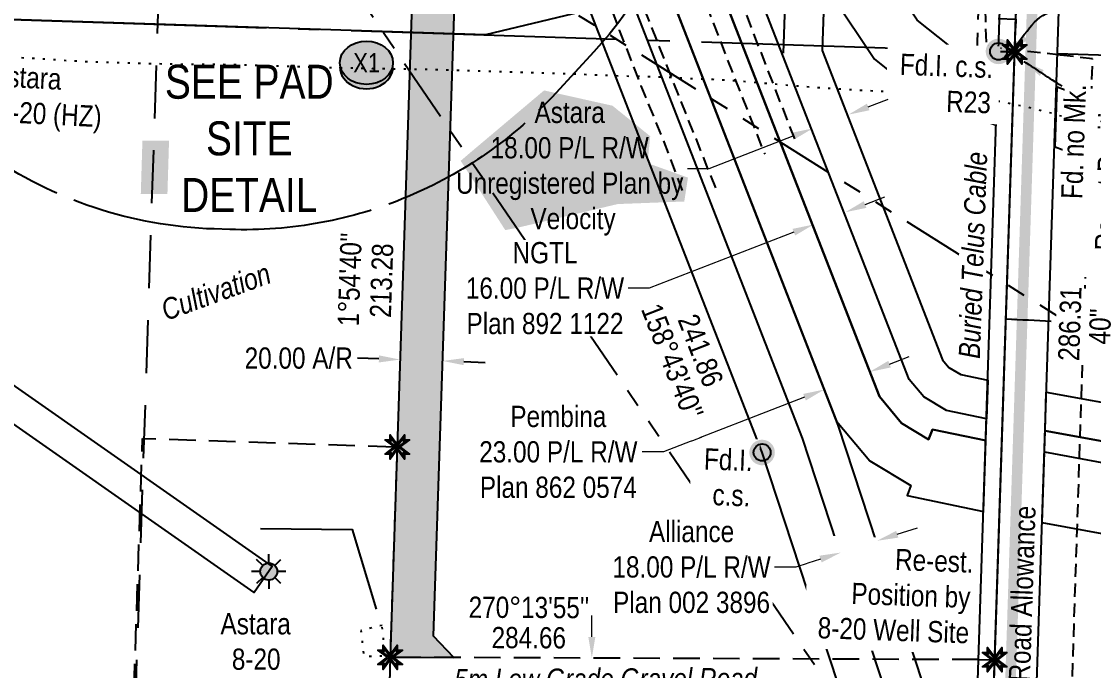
# Model space of a CAD drawing. Extents: x 350119 to 360339, y 6149858 to 6155226.
# Drawn here: x 351462 to 351967, y 6154002 to 6154308 of the extents above; entities that cross this region are included whole.
import ezdxf
from ezdxf.enums import TextEntityAlignment as Align

# ---------------------------------------------------------------- set-up
doc = ezdxf.new("R2010")
doc.units = 0
doc.header["$LTSCALE"] = 5
doc.header["$PDMODE"] = 35
doc.header["$PDSIZE"] = 0.5
for name, pattern in [('foc-ACCESSROAD', [3.75, 2.5, -1.25]), ('foc-BUFFER', [16.75, 15, -1.75]), ('foc-DOT', [1, 0.2, -0.8]), ('foc-DRILLPATH', [14.75, 6, -1.75, 1.75, -1.75, 1.75, -1.75]), ('foc-FLOWLINE', [3.75, 2.5, -1.25]), ('foc-LSD', [8, 5, -3]), ('foc-QUARTERLINE', [33, 25, -3, 2, -3]), ('foc-TOPO', [1, 0.2, -0.8]), ('foc-TRAV', [1.875, 1.25, -0.625]), ('UG_PIPE', [1.875, 1.25, -0.625])]:
    doc.linetypes.add(name, pattern=pattern)
doc.layers.get('Defpoints').update_dxf_attribs({"color": 9})
for name, color, linetype in [('AS-DRILL', 8, 'foc-DOT'), ('AS-DRILL-T', 8, 'Continuous'), ('AS-FENCE', 48, 'foc-FENCE'), ('AS-PIPE-UG', 44, 'UG_PIPE'), ('AS-ROADS', 254, 'Continuous'), ('AS-TELEPHONE-T', 224, 'Continuous'), ('AS-TELUS', 224, 'foc-TEL'), ('AS-UNDERLAY-H', 141, 'Continuous'), ('AUX-BUFFER', 7, 'foc-BUFFER'), ('C-RW', 13, 'Continuous'), ('F-AR', 190, 'foc-ACCESSROAD'), ('F-EZE', 190, 'foc-FLOWLINE'), ('F-RW', 190, 'Continuous'), ('F-WS', 190, 'foc-ACCESSROAD'), ('F-WS-S', 8, 'Continuous'), ('L-BD', 7, 'Continuous'), ('L-BD1', 253, 'Continuous'), ('L-DETAIL-T', 3, 'Continuous'), ('L-MON', 1, 'Continuous'), ('L-MON-T', 1, 'Continuous'), ('L-QSEC', 8, 'foc-QUARTERLINE'), ('L-ROAD-T', 7, 'Continuous'), ('L-SEC', 7, 'Continuous'), ('L-SECTION-LSD', 7, 'foc-LSD'), ('L-TITLEDB', 4, 'Continuous'), ('P-CROSSINGS', 250, 'Continuous'), ('P-PDRILLPATH', 12, 'foc-DRILLPATH'), ('P-PROPOSED', 10, 'Continuous'), ('P-PROPOSED-H', 21, 'Continuous'), ('P-TRAV', 4, 'foc-TRAV'), ('P-TXT', 4, 'Continuous'), ('T-GENERAL', 48, 'foc-TOPO')]:
    doc.layers.add(name, color=color, linetype=linetype)
for name, color, linetype, lineweight in [('F-AR-T', 190, 'Continuous', 9), ('F-RW-T', 190, 'Continuous', 9), ('F-WS-T', 190, 'Continuous', 9), ('T-TEXT', 48, 'Continuous', 18)]:
    doc.layers.add(name, color=color, linetype=linetype, lineweight=lineweight)
doc.styles.add('80CG', font='ARIALN.TTF', dxfattribs={"height": 10})
doc.styles.add('80L', font='ARIALN.TTF', dxfattribs={"height": 10})
doc.styles.add('80LS', font='ARIALNI.TTF', dxfattribs={"height": 10})
doc.styles.add('Crossing', font='ARIALN.TTF', dxfattribs={"height": 10})
doc.styles.add('foc-LtypeFont', font='ARIALN.TTF', dxfattribs={"height": 7.35})
doc.linetypes.add('foc-FENCE', pattern='A,10,-1,["X",foc-LtypeFont,S=0.2,R=0,X=-0.625,Y=-0.75],-1.24', length=12.24)
doc.linetypes.add('foc-TEL', pattern='A,2,-1,["T",foc-LtypeFont,S=0.2,R=0,X=-0.425,Y=-0.75],-1.24,8', length=12.24)
doc.linetypes.add('foc-TEL-NOLINE', pattern='A,0,-2,["T",foc-LtypeFont,S=0.2,R=0,X=-0.425,Y=-0.75],-10.24', length=12.24)
doc.dimstyles.new('Compass 5 000', dxfattribs={"dimscale": 5, "dimtxt": 9, "dimasz": 2, "dimexe": 0.2, "dimexo": 0.0625, "dimgap": 0.5, "dimtad": 0, "dimtih": 1, "dimtoh": 1, "dimzin": 0, "dimdsep": 46, "dimtxsty": '80CG', "dimcen": 0.1, "dimse1": 1, "dimse2": 1, "dimclrd": 256, "dimclrt": 256, "dimaunit": 1, "dimadec": 4, "dimazin": 0, "dimtfac": 0.06, "dimtofl": 0, "dimtmove": 0, "dimatfit": 1, "dimfxl": 0.2, "dimtolj": 1, "dimtzin": 0, "dimlwd": -1, "dimarcsym": 0})

# ---------------------------------------------------------------- blocks, each defined once
blk = doc.blocks.new('GAS')
h = blk.add_hatch(color=255)
h.dxf.hatch_style = 1
edge = h.paths.add_edge_path()
edge.add_arc((0, 0), 0.9, 0, 360)
for p, q in [((-0.57, 0.57), (-1.14, 1.14)), ((0, 0.81), (0, 1.62)), ((0.57, 0.57), (1.14, 1.14)), ((-0.81, 0), (-1.62, 0)), ((1.62, 0), (0.81, 0)), ((-0.57, -0.57), (-1.14, -1.14)), ((0, -0.81), (0, -1.62)), ((1.14, -1.14), (0.57, -0.57))]:
    blk.add_line(p, q)
blk.add_circle((0, 0), 0.8)
blk = doc.blocks.new('*D404')
at = {"layer": 'Defpoints', "color": 0, "transparency": 16777216}
for p in [(351730.96, 6154007.88), (351738.94, 6154007.88), (351738.93, 6153987.88)]:
    blk.add_point(p, dxfattribs=at)
at = {"layer": 'F-AR-T', "transparency": 16777216}
for p, q in [((351730.96, 6154017.88), (351730.96, 6154027.88)), ((351730.95, 6153977.89), (351730.94, 6153966.95)), ((351730.94, 6153966.95), (351720.94, 6153966.95))]:
    blk.add_line(p, q, dxfattribs=at)
for points in [[(351729.29, 6154017.88), (351732.63, 6154017.88), (351730.96, 6154007.88)], [(351729.28, 6153977.89), (351732.61, 6153977.88), (351730.95, 6153987.89)]]:
    blk.add_solid(points, dxfattribs=at)
at = {"layer": 'F-AR-T', "transparency": 16777216, "insert": (351693.21, 6153966.95), "char_height": 10, "attachment_point": 5, "style": '80CG'}
blk.add_mtext('\\A1;Astara\\P20.00 A/R', dxfattribs=at)
blk = doc.blocks.new('*D407')
at = {"layer": 'Defpoints', "color": 0, "transparency": 16777216}
for p in [(351852.91, 6154101.07), (351835.84, 6154095.55), (351848.13, 6154057.57)]:
    blk.add_point(p, dxfattribs=at)
at = {"layer": 'F-RW-T', "transparency": 16777216}
for p, q in [((351874.72, 6154066.18), (351884.23, 6154069.25)), ((351838.62, 6154054.49), (351827, 6154050.73)), ((351827, 6154050.73), (351817, 6154050.73))]:
    blk.add_line(p, q, dxfattribs=at)
for points in [[(351874.2, 6154067.76), (351875.23, 6154064.59), (351865.2, 6154063.1)], [(351838.1, 6154056.08), (351839.13, 6154052.91), (351848.13, 6154057.57)]]:
    blk.add_solid(points, dxfattribs=at)
at = {"layer": 'F-RW-T', "transparency": 16777216, "insert": (351777.91, 6154050.73), "char_height": 10, "attachment_point": 5, "style": '80CG', "bg_fill": 3, "box_fill_scale": 1.1, "bg_fill_color": 256, "bg_fill_true_color": 13158600, "bg_fill_transparency": 0}
blk.add_mtext('\\A1;Alliance\\P18.00 P/L R/W\\PPlan 002 3896', dxfattribs=at)
blk = doc.blocks.new('*D408')
at = {"layer": 'Defpoints', "color": 0, "transparency": 16777216}
for p in [(351823.9, 6154240.06), (351802.53, 6154231.75), (351840.4, 6154134.33)]:
    blk.add_point(p, dxfattribs=at)
at = {"layer": 'F-RW-T', "transparency": 16777216}
for p, q in [((351871.09, 6154146.27), (351880.41, 6154149.89)), ((351831.08, 6154130.71), (351764.72, 6154104.92)), ((351764.72, 6154104.92), (351754.72, 6154104.92))]:
    blk.add_line(p, q, dxfattribs=at)
for points in [[(351870.49, 6154147.82), (351871.69, 6154144.71), (351861.77, 6154142.64)], [(351830.47, 6154132.26), (351831.68, 6154129.16), (351840.4, 6154134.33)]]:
    blk.add_solid(points, dxfattribs=at)
at = {"layer": 'F-RW-T', "transparency": 16777216, "insert": (351715.19, 6154104.92), "char_height": 10, "attachment_point": 5, "style": '80CG'}
blk.add_mtext('\\A1;Pembina\\P23.00 P/L R/W\\PPlan 862 0574', dxfattribs=at)
blk = doc.blocks.new('*D409')
at = {"layer": 'Defpoints', "color": 0, "transparency": 16777216}
for p in [(351844.35, 6154232.97), (351829.48, 6154227.21), (351835.37, 6154212.01)]:
    blk.add_point(p, dxfattribs=at)
at = {"layer": 'F-RW-T', "transparency": 16777216}
for p, q in [((351859.57, 6154221.39), (351868.89, 6154225.01)), ((351826.05, 6154208.39), (351758, 6154182)), ((351758, 6154182), (351748, 6154182))]:
    blk.add_line(p, q, dxfattribs=at)
for points in [[(351858.96, 6154222.95), (351860.17, 6154219.84), (351850.24, 6154217.78)], [(351825.45, 6154209.95), (351826.65, 6154206.84), (351835.37, 6154212.01)]]:
    blk.add_solid(points, dxfattribs=at)
at = {"layer": 'F-RW-T', "transparency": 16777216, "insert": (351708.91, 6154182), "char_height": 10, "attachment_point": 5, "style": '80CG', "bg_fill": 3, "box_fill_scale": 1.1, "bg_fill_color": 256, "bg_fill_true_color": 13158600, "bg_fill_transparency": 0}
blk.add_mtext('\\A1;NGTL\\P16.00 P/L R/W\\PPlan 892 1122', dxfattribs=at)
blk = doc.blocks.new('*D410')
at = {"layer": 'Defpoints', "color": 0, "transparency": 16777216}
for p in [(351851.74, 6154263.73), (351870.04, 6154216.46), (351853.26, 6154209.96)]:
    blk.add_point(p, dxfattribs=at)
at = {"layer": 'F-RW-T', "transparency": 16777216}
for p, q in [((351861.06, 6154267.34), (351870.39, 6154270.96)), ((351825.63, 6154253.63), (351786.03, 6154238.3)), ((351786.03, 6154238.3), (351776.03, 6154238.3))]:
    blk.add_line(p, q, dxfattribs=at)
for points in [[(351860.46, 6154268.9), (351861.66, 6154265.79), (351851.74, 6154263.73)], [(351825.03, 6154255.18), (351826.23, 6154252.07), (351834.95, 6154257.24)]]:
    blk.add_solid(points, dxfattribs=at)
at = {"layer": 'F-RW-T', "transparency": 16777216, "insert": (351720.53, 6154238.3), "char_height": 10, "attachment_point": 5, "style": '80CG'}
blk.add_mtext('\\A1;Astara\\P18.00 P/L R/W\\PUnregistered Plan by\\P Velocity', dxfattribs=at)
blk = doc.blocks.new('fdia')
at = {"color": 255, "const_width": 1}
blk.add_lwpolyline([(-0.5, 0, 1), (0.5, 0, 1)], format="xyb", close=True, dxfattribs=at)
blk = doc.blocks.new('Fdiaa')
blk.add_blockref('fdia', (0, 0))
blk = doc.blocks.new('fdib')
at = {"color": 1, "const_width": 1.6}
blk.add_lwpolyline([(-0.4, 0, 1), (0.4, 0, 1)], format="xyb", close=True, dxfattribs=at)
at = {"color": 1}
blk.add_circle((0, 0), 0.8, dxfattribs=at)
blk = doc.blocks.new('Fdibb')
blk.add_blockref('fdib', (0, 0))
blk = doc.blocks.new('fdicc')
for name in ['Fdibb', 'Fdiaa']:
    blk.add_blockref(name, (0, 0))
blk = doc.blocks.new('FDI')
blk.add_blockref('fdicc', (0, 0))
blk = doc.blocks.new('TEMP')
h = blk.add_hatch(color=255)
h.dxf.hatch_style = 1
h.paths.add_polyline_path([(0, 0.25), (-0.67, 1.15), (-0.67, 0.67), (-1.15, 0.67), (-0.25, 0), (-1.15, -0.67), (-0.67, -0.67), (-0.67, -1.15), (0, -0.25), (0.67, -1.15), (0.67, -0.67), (1.15, -0.67), (0.25, 0), (1.15, 0.67), (0.67, 0.67), (0.67, 1.15)])
h.paths.add_polyline_path([(0.57, 0.85), (0.57, 0.57), (0.85, 0.57), (0.08, 0), (0.85, -0.57), (0.57, -0.57), (0.57, -0.85), (0, -0.08), (-0.57, -0.85), (-0.57, -0.57), (-0.85, -0.57), (-0.08, 0), (-0.85, 0.57), (-0.57, 0.57), (-0.57, 0.85), (0, 0.08)], flags=16)
h = blk.add_hatch(color=1)
h.dxf.hatch_style = 1
h.paths.add_polyline_path([(0, 0.08), (-0.57, 0.85), (-0.57, 0.57), (-0.85, 0.57), (-0.08, 0), (-0.85, -0.57), (-0.57, -0.57), (-0.57, -0.85), (0, -0.08), (0.57, -0.85), (0.57, -0.57), (0.85, -0.57), (0.08, 0), (0.85, 0.57), (0.57, 0.57), (0.57, 0.85)])
at = {"color": 1}
for p, q in [((-0.08, 0), (0.08, 0)), ((0, 0.08), (0, -0.08))]:
    blk.add_line(p, q, dxfattribs=at)
at = {"color": 255, "flags": 128}
blk.add_lwpolyline([(-0.25, 0), (-1.15, 0.67), (-0.67, 0.67), (-0.67, 1.15), (0, 0.25), (0.67, 1.15), (0.67, 0.67), (1.15, 0.67), (0.25, 0), (1.15, -0.67), (0.67, -0.67), (0.67, -1.15), (0, -0.25), (-0.67, -1.15), (-0.67, -0.67), (-1.15, -0.67)], close=True, dxfattribs=at)
at = {"color": 1, "flags": 128}
blk.add_lwpolyline([(-0.08, 0), (-0.85, 0.57), (-0.57, 0.57), (-0.57, 0.85), (0, 0.08), (0.57, 0.85), (0.57, 0.57), (0.85, 0.57), (0.08, 0), (0.85, -0.57), (0.57, -0.57), (0.57, -0.85), (0, -0.08), (-0.57, -0.85), (-0.57, -0.57), (-0.85, -0.57)], close=True, dxfattribs=at)
blk = doc.blocks.new('*D441')
at = {"layer": 'Defpoints', "color": 0, "transparency": 16777216}
for p in [(351876.25, 6153970.42), (351857.11, 6153964.62), (351857.25, 6153964.19)]:
    blk.add_point(p, dxfattribs=at)
at = {"layer": 'F-RW-T', "transparency": 16777216}
for p, q in [((351885.6, 6153973.98), (351895.1, 6153977.1)), ((351847.61, 6153961.5), (351838.11, 6153958.38)), ((351838.11, 6153958.38), (351828.11, 6153958.38))]:
    blk.add_line(p, q, dxfattribs=at)
for points in [[(351885.08, 6153975.56), (351886.12, 6153972.4), (351876.1, 6153970.86)], [(351847.09, 6153963.08), (351848.13, 6153959.92), (351857.11, 6153964.62)]]:
    blk.add_solid(points, dxfattribs=at)
at = {"layer": 'F-RW-T', "transparency": 16777216, "insert": (351788.57, 6153958.38), "char_height": 10, "attachment_point": 5, "style": '80CG'}
blk.add_mtext('\\A1;Surge\\P20.00 P/L R/W\\PPlan 172 0719', dxfattribs=at)
blk = doc.blocks.new('*D442')
at = {"layer": 'Defpoints', "color": 0, "transparency": 16777216}
for p in [(351640.72, 6154148.42), (351640.5, 6154141.39), (351660.48, 6154140.74)]:
    blk.add_point(p, dxfattribs=at)
at = {"layer": 'P-TXT', "transparency": 16777216}
for p, q in [((351630.73, 6154148.74), (351620.73, 6154149.06)), ((351670.7, 6154147.44), (351680.7, 6154147.12))]:
    blk.add_line(p, q, dxfattribs=at)
for points in [[(351630.78, 6154150.4), (351630.68, 6154147.07), (351640.72, 6154148.42)], [(351670.76, 6154149.11), (351670.65, 6154145.78), (351660.71, 6154147.77)]]:
    blk.add_solid(points, dxfattribs=at)
at = {"layer": 'P-TXT', "transparency": 16777216, "insert": (351593, 6154149.06), "char_height": 10, "attachment_point": 5, "style": '80CG'}
blk.add_mtext('\\A1;20.00 A/R', dxfattribs=at)
blk = doc.blocks.new('xing2')
h = blk.add_hatch(color=50)
h.dxf.hatch_style = 1
edge = h.paths.add_edge_path()
edge.add_ellipse((0, 0), major_axis=(-12.5, 0), ratio=0.816297, start_angle=0, end_angle=360)
h = blk.add_hatch(color=250)
h.dxf.hatch_style = 1
edge = h.paths.add_edge_path()
edge.add_ellipse((0, -2.05), major_axis=(-12.5, 0), ratio=0.816297, start_angle=0, end_angle=180)
edge.add_line((12.5, -2.05), (12.5, 0))
edge.add_ellipse((0, 0), major_axis=(-12.5, 0), ratio=0.816297, start_angle=0, end_angle=180, ccw=False)
edge.add_line((-12.5, 0), (-12.5, -2.05))
at = {"color": 250}
blk.add_ellipse((0, 0), major_axis=(-12.5, 0), ratio=0.816297, dxfattribs=at)
blk.add_ellipse((0, -2.05), major_axis=(-12.5, 0), ratio=0.816297, start_param=0, end_param=3.141593, dxfattribs=at)
at = {"color": 250, "style": 'Crossing'}
blk.add_attdef('CROSSING', text='', height=9, dxfattribs=at).set_placement((0.09, 0.02), align=Align.MIDDLE_CENTER)
at = {"color": 250, "style": 'Crossing', "flags": 1}
for tag, p in [('OWNER', (0.09, -12.49)), ('DESCRIPTION', (0.09, -25.77)), ('LOCATION', (0.09, -39.3)), ('DWG_REF', (0.09, -52.84))]:
    blk.add_attdef(tag, text='', height=9, dxfattribs=at).set_placement(p, align=Align.MIDDLE_CENTER)

msp = doc.modelspace()

# ---------------------------------------------------------------- hatches: boundary and pattern name
at = {"layer": 'AS-UNDERLAY-H'}
h = msp.add_hatch(color=256, dxfattribs=at)
h.dxf.hatch_style = 1
h.paths.add_polyline_path([(351896.189, 6154275.971), (351917.351, 6154275.676), (351917.351, 6154263.005), (351896.189, 6154263.301)])
h = msp.add_hatch(color=256, dxfattribs=at)
h.dxf.hatch_style = 1
h.paths.add_polyline_path([(351519.409, 6154251.449), (351531.943, 6154251.449), (351531.187, 6154226.378), (351518.653, 6154226.378)])
h = msp.add_hatch(color=256, dxfattribs=at)
h.dxf.hatch_style = 1
h.paths.add_polyline_path([(351847.26, 6154032.648), (351848.648, 6154043.748), (351874.741, 6154045.136), (351885.844, 6154014.612), (351835.045, 6154015.999), (351833.38, 6154026.544)])
at = {"layer": 'P-PROPOSED-H'}
h = msp.add_hatch(color=256, dxfattribs=at)
h.dxf.hatch_style = 1
h.paths.add_polyline_path([(351646.462, 6154320.404), (351636.049, 6154008.264), (351666.05, 6154008.142), (351656.386, 6154018.175), (351666.446, 6154319.757)])

# ---------------------------------------------------------------- linework, layer by layer
at = {"layer": 'AS-DRILL', "flags": 128}
msp.add_lwpolyline([(352110.545, 6154072.179), (352110.545, 6154072.179), (352110.514, 6154072.15), (352110.227, 6154071.929), (352110.003, 6154071.827), (352109.854, 6154071.852), (352109.642, 6154072.099), (352109.435, 6154072.486), (352109.409, 6154072.607), (352109.383, 6154072.718), (352109.272, 6154073.302), (352109.106, 6154074.298), (352108.843, 6154075.688), (352108.429, 6154077.383), (352107.804, 6154079.295), (352106.882, 6154081.347), (352105.657, 6154083.6), (352104.272, 6154086.128), (352102.758, 6154089.01), (352101.147, 6154092.267), (352099.386, 6154095.818), (352097.444, 6154099.655), (352095.321, 6154103.769), (352093.04, 6154108.209), (352090.649, 6154112.982), (352088.22, 6154118.107), (352085.792, 6154123.551), (352083.282, 6154129.209), (352080.626, 6154135.012), (352077.868, 6154141.058), (352075.011, 6154147.418), (352071.993, 6154154.073), (352068.875, 6154161.002), (352065.727, 6154168.223), (352062.435, 6154175.648), (352058.781, 6154183.025), (352054.607, 6154190.09), (352049.983, 6154196.859), (352045.09, 6154203.398), (352039.777, 6154209.62), (352031.318, 6154218.11), (352022.304, 6154226.158), (352012.8, 6154233.612), (352002.833, 6154240.392), (351992.5, 6154246.413), (351981.787, 6154251.827), (351970.764, 6154256.691), (351959.338, 6154260.839), (351947.499, 6154264.329), (351935.355, 6154267.39), (351922.952, 6154269.869), (351910.226, 6154271.389), (351897.278, 6154272.576), (351884.252, 6154273.795), (351871.139, 6154274.517), (351857.819, 6154275.046), (351844.301, 6154275.902), (351830.727, 6154276.91), (351819.043, 6154277.874), (351804.096, 6154279.118), (351797.291, 6154279.668), (351787.894, 6154280.214), (351778.482, 6154280.612), (351769.094, 6154281.118), (351759.661, 6154281.486), (351750.263, 6154281.693), (351740.848, 6154282), (351731.417, 6154282.408), (351721.985, 6154282.816), (351712.559, 6154283.094), (351703.133, 6154283.361), (351693.7, 6154283.719), (351684.295, 6154284.046), (351674.88, 6154284.344), (351665.464, 6154284.621), (351656.048, 6154284.888), (351646.638, 6154285.065), (351637.197, 6154285.173), (351627.799, 6154285.38), (351618.391, 6154285.617), (351608.971, 6154285.755), (351599.633, 6154285.979), (351590.261, 6154286.365), (351580.856, 6154286.672), (351571.439, 6154286.939), (351562.024, 6154287.217), (351552.602, 6154287.334), (351543.196, 6154287.321), (351533.786, 6154287.458), (351524.367, 6154287.645), (351514.96, 6154287.892), (351505.554, 6154288.179), (351496.138, 6154288.457), (351486.719, 6154288.924), (351477.315, 6154289.551), (351467.93, 6154290.158), (351458.531, 6154290.635), (351449.109, 6154291.052), (351439.713, 6154291.609), (351430.326, 6154292.156), (351420.907, 6154292.633), (351411.509, 6154293.16), (351402.102, 6154293.697), (351392.693, 6154294.184), (351383.285, 6154294.682), (351373.885, 6154295.159), (351364.455, 6154295.606), (351355.046, 6154296.074), (351345.633, 6154296.451), (351336.231, 6154296.838), (351326.803, 6154297.346), (351317.386, 6154297.893), (351307.958, 6154298.401), (351298.561, 6154298.948), (351289.134, 6154299.486), (351279.729, 6154300.083), (351270.347, 6154300.769), (351260.95, 6154301.326), (351251.553, 6154301.873), (351237.762, 6154302.948), (351224.01, 6154304.032), (351210.26, 6154305.146), (351196.48, 6154306.251), (351182.703, 6154307.185), (351168.911, 6154307.92), (351155.154, 6154308.564), (351141.354, 6154309.089), (351127.558, 6154309.434), (351113.744, 6154309.82), (351099.933, 6154310.035), (351086.212, 6154309.937), (351072.415, 6154309.952), (351066.343, 6154310.006), (351056.921, 6154310.084), (351047.5, 6154310.211), (351038.099, 6154310.348), (351028.657, 6154310.436), (351022.616, 6154310.511)], dxfattribs=at)
at = {"layer": 'AS-FENCE', "flags": 128}
msp.add_lwpolyline([(351575.04, 6154068.92), (351618.114, 6154068.468), (351629.445, 6154030.892)], dxfattribs=at)
at = {"layer": 'AS-PIPE-UG', "flags": 128}
for points in [[(351923.849, 6154294.886), (351916.721, 6154295.691), (351916.097, 6154317.392), (351917.438, 6154345.446), (351918.664, 6154377.534), (351918.626, 6154387.625), (351919.545, 6154419.917), (351920.127, 6154441.603), (351942.473, 6155082.77)], [(351557.232, 6154784.321), (351574.866, 6154738.412), (351594.469, 6154687.834), (351612.499, 6154642.056), (351628.339, 6154601.291), (351644.973, 6154559.489), (351660.48, 6154518.814), (351674.474, 6154483.026), (351691.537, 6154438.716), (351706.331, 6154400.28), (351722.396, 6154360.702), (351734.544, 6154328.745), (351743.893, 6154303.473), (351754.032, 6154277.324), (351764.897, 6154250.899), (351774.404, 6154225.647)], [(351789.267, 6154229.217), (351782.506, 6154246.143), (351765.472, 6154288.877), (351749.366, 6154329.512), (351736.528, 6154362.818), (351720.057, 6154405.639), (351698.399, 6154462.761), (351673.545, 6154524.693), (351650.635, 6154584.428), (351622.867, 6154656.066)], [(351826.457, 6154252.341), (351806.974, 6154302.417), (351792.666, 6154340.031), (351780.269, 6154371.568), (351762.895, 6154415.795), (351742.381, 6154468.62), (351725.199, 6154512.932), (351705.61, 6154563.254)], [(351689.462, 6154560.236), (351710.064, 6154508.07), (351727.108, 6154464.429), (351747.863, 6154411.229), (351764.617, 6154367.503), (351777.676, 6154334.052), (351794.577, 6154290.077), (351812.322, 6154245.093)], [(351951.521, 6154291.76), (351951.373, 6154291.777), (351950.532, 6154291.872), (351923.849, 6154294.886)], [(351955.01, 6153933.621), (351966.671, 6154290.049), (351951.521, 6154291.76)]]:
    msp.add_lwpolyline(points, dxfattribs=at)
at = {"layer": 'AS-ROADS', "const_width": 4.999, "flags": 128}
msp.add_lwpolyline([(351943.611, 6154480.879), (351908.469, 6153389.225)], dxfattribs=at)
at = {"layer": 'AS-TELUS', "linetype": 'foc-TEL-NOLINE'}
msp.add_line((351900.252, 6153389.491), (351931.75, 6154346.282), dxfattribs=at)
at = {"layer": 'AUX-BUFFER', "color": 251, "linetype": 'foc-BUFFER', "flags": 128}
msp.add_lwpolyline([(351560.488, 6154209.658), (351553.194, 6154209.897, -0.6422494), (351412.838, 6154545.382), (351430.772, 6154564.803, -0.2178508), (351584.225, 6154629), (351591.52, 6154628.761, -0.6422394), (351731.868, 6154293.276), (351713.934, 6154273.854, -0.2178402)], format="xyb", close=True, dxfattribs=at)
at = {"layer": 'C-RW', "flags": 128}
msp.add_lwpolyline([(350997.156, 6153536.781), (351161.422, 6153531.452), (351186.38, 6154272.63), (351251.18, 6154333.204), (351679.045, 6154319.349), (351868.758, 6154364.944), (351894.453, 6155099.838), (351912.564, 6155099.272), (351885.946, 6154350.567), (351680.889, 6154301.285), (351258.034, 6154314.977), (351204.133, 6154264.593), (351178.24, 6153512.141), (350996.54, 6153518.059)], dxfattribs=at)
at = {"layer": 'F-AR'}
msp.add_line((351913.012, 6154007.144), (351636.049, 6154008.264), dxfattribs=at)
at = {"layer": 'F-EZE', "flags": 128}
msp.add_lwpolyline([(351943.132, 6154693.382), (351934.617, 6154693.648), (351921.883, 6154308.941), (351930.517, 6154308.661), (351930.01, 6154293.196), (351912.378, 6154293.766), (351938.424, 6155080.623), (351148.238, 6155105.302), (351148.824, 6155123.139)], dxfattribs=at)
at = {"layer": 'F-RW', "flags": 128}
for points in [[(351447.05, 6155113.819), (351448.168, 6155093.084), (351451.873, 6155083.984), (351457.893, 6155067.94), (351460.511, 6155061.076), (351464.637, 6155050.816), (351470.513, 6155035.835), (351503.525, 6154951.531), (351510.082, 6154934.741), (351543.298, 6154847.67), (351829.934, 6154111.43), (351882.073, 6153952.684)], [(351897.526, 6153963.304), (351846.879, 6154117.507), (351730.159, 6154417.244), (351560.09, 6154854.142), (351526.841, 6154941.299), (351520.428, 6154958.081), (351485.335, 6155047.786), (351477.766, 6155067.239), (351471.329, 6155083.138), (351468.892, 6155089.471), (351466.007, 6155097.077), (351465.088, 6155113.256)], [(351821.253, 6154292.63), (351843.785, 6154940.109), (351766.299, 6154942.805), (351766.925, 6154960.79), (351862.395, 6154957.467), (351839.307, 6154293.995), (351896.022, 6154148.349), (351899.028, 6154144.753), (351904.634, 6154141.389), (351917.325, 6154138.735), (351916.727, 6154120.475), (351897.978, 6154124.396), (351887.166, 6154130.885), (351880.324, 6154139.071)], [(351581.546, 6154862.41), (351751.586, 6154425.588), (351866.291, 6154131.025), (351876.755, 6154118.494), (351889.494, 6154110.846), (351891.328, 6154115.57), (351916.394, 6154110.328), (351916.727, 6154120.475), (351897.978, 6154124.396), (351887.166, 6154130.885), (351880.324, 6154139.071), (351766.491, 6154431.393), (351596.472, 6154868.162)], [(351560.09, 6154854.142), (351730.159, 6154417.244), (351846.13, 6154119.431), (351861.849, 6154100.68), (351881.13, 6154089.104), (351879.319, 6154084.374), (351915.297, 6154076.855), (351916.394, 6154110.328), (351891.328, 6154115.57), (351889.494, 6154110.846), (351876.755, 6154118.494), (351866.291, 6154131.025), (351751.586, 6154425.588), (351581.546, 6154862.41)], [(351026.841, 6154438.935), (351580.548, 6154051.032), (351571.943, 6154038.75), (351026.252, 6154421.037)], [(351942.869, 6154071.613), (351944.289, 6154114.93), (351986.691, 6154107.254), (351993.333, 6154106.054), (352001.456, 6154100.857), (352005.464, 6154098.513), (352015.144, 6154092.724), (352032.134, 6154071.017), (352033.646, 6154065.916)], [(352000.78, 6154039.891), (351996.041, 6154052.947), (351987.22, 6154063.81), (351985.152, 6154065.283), (351977.218, 6154070.317), (351974.562, 6154065.762), (351942.869, 6154071.613), (351943.962, 6154104.939), (351986.233, 6154097.179), (351985.199, 6154092.243), (351985.976, 6154091.442), (351998.221, 6154084.679), (352000.902, 6154082.44), (352003.226, 6154080.886), (352017.646, 6154063.587), (352023.889, 6154043.081)]]:
    msp.add_lwpolyline(points, dxfattribs=at)
for points in [[(351867.434, 6155100.682), (351864.091, 6155006.493), (351863.463, 6154988.15), (351840.908, 6154340.013), (351848.523, 6154313.106), (351859.876, 6154296.002), (351863.979, 6154289.819), (351885.808, 6154272.372), (351921.26, 6154258.793), (351922.194, 6154287.286), (351903.156, 6154294.647), (351899.349, 6154296.096), (351884.11, 6154308.278), (351873.314, 6154324.539), (351868.003, 6154343.333), (351889.843, 6154968.207), (351890.477, 6154986.581), (351894.453, 6155099.838)], [(351864.474, 6153942.192), (351811.106, 6154104.678), (351524.641, 6154840.48), (351491.451, 6154927.483), (351484.907, 6154944.24), (351451.899, 6155028.534), (351444.108, 6155048.396), (351046.59, 6155061.742), (351047.261, 6155081.726), (351457.749, 6155067.945), (351464.637, 6155050.816), (351470.513, 6155035.835), (351503.525, 6154951.531), (351510.082, 6154934.741), (351543.298, 6154847.67), (351829.934, 6154111.43), (351882.073, 6153952.684), (351910.251, 6153922.909), (351909.329, 6153894.793)], [(351949.024, 6154248.361), (351949.958, 6154276.865), (351993.028, 6154260.605), (352008.042, 6154254.946), (352022.176, 6154249.587), (352043.093, 6154233.167), (352057.799, 6154211.095), (352065.068, 6154185.575), (352060.595, 6154063.836), (352051.435, 6153798.252), (352032.039, 6153818.834), (352039.989, 6154045.301), (352033.646, 6154065.916), (352037.728, 6154182.319), (352032.763, 6154199.584), (352022.513, 6154214.637), (352008.492, 6154225.849), (352006.856, 6154226.469), (351991.844, 6154232.164)]]:
    msp.add_lwpolyline(points, close=True, dxfattribs=at)
msp.add_lwpolyline([(351944.885, 6154133.11), (351989.897, 6154124.961), (351996.532, 6154123.763, -0.0979168), (352003.031, 6154121.212), (352010.851, 6154116.209), (352014.549, 6154114.047, -0.0024461), (352014.7, 6154113.957), (352024.38, 6154108.168, -0.09219), (352029.315, 6154103.815), (352046.305, 6154082.108, -0.0942624), (352049.387, 6154076.131), (352050.899, 6154071.03), (352033.646, 6154065.916), (352032.134, 6154071.017), (352015.144, 6154092.724), (352005.464, 6154098.513), (352001.456, 6154100.857), (351993.333, 6154106.054), (351986.691, 6154107.254), (351944.289, 6154114.93)], format="xyb", close=True, dxfattribs=at)
at = {"layer": 'F-WS', "flags": 128}
msp.add_lwpolyline([(351635.02, 6153977.409), (351575.069, 6153979.409), (351515.118, 6153981.409), (351519.451, 6154111.303), (351639.353, 6154107.303), (351636.049, 6154008.264)], close=True, dxfattribs=at)
at = {"layer": 'L-QSEC'}
msp.add_line((351122.932, 6154319.273), (351930.01, 6154293.196), dxfattribs=at)
at = {"layer": 'L-QSEC', "flags": 128}
msp.add_lwpolyline([(351950.11, 6154292.522), (353564.262, 6154238.455)], dxfattribs=at)
at = {"layer": 'L-SEC', "flags": 128}
for points in [[(351900.389, 6153389.487), (351956.386, 6155097.895)], [(351920.49, 6153388.835), (351976.486, 6155097.214)]]:
    msp.add_lwpolyline(points, dxfattribs=at)
at = {"layer": 'L-SECTION-LSD'}
for p, q in [((351526.704, 6154306.75), (351553.123, 6155110.504)), ((351500.265, 6153502.372), (351526.704, 6154306.75))]:
    msp.add_line(p, q, dxfattribs=at)
at = {"layer": 'L-TITLEDB', "flags": 128}
msp.add_lwpolyline([(351892.775, 6153389.734), (351948.772, 6155098.14)], dxfattribs=at)
at = {"layer": 'P-PDRILLPATH', "flags": 128}
msp.add_lwpolyline([(351559.74, 6154409.745), (352040.851, 6153704.013), (356694.307, 6153554.271)], dxfattribs=at)
at = {"layer": 'P-PROPOSED', "flags": 128}
msp.add_lwpolyline([(351646.462, 6154320.404), (351636.049, 6154008.264), (351666.05, 6154008.142), (351656.386, 6154018.175), (351666.446, 6154319.757)], close=True, dxfattribs=at)
at = {"layer": 'P-TRAV', "flags": 128}
msp.add_lwpolyline([(351913.012, 6154007.144), (351920.585, 6154007.114)], dxfattribs=at)
at = {"layer": 'T-GENERAL', "flags": 128}
msp.add_lwpolyline([(351632.192, 6154023.25), (351622.24, 6154020.802), (351623.611, 6154008.7), (351633.725, 6154009.081)], close=True, dxfattribs=at)

# ---------------------------------------------------------------- block references
at = {"layer": 'F-WS-S', "color": 3, "xscale": 5.000000000000043, "yscale": 5.000000000000043, "zscale": 5.000000000000043}
msp.add_blockref('GAS', (351578.876, 6154048.645), dxfattribs=at)
at = {"layer": 'F-WS-S', "xscale": 4.998703300000012, "yscale": 4.998703300000012, "zscale": 4.998703300000012}
msp.add_blockref('GAS', (351578.876, 6154048.645), dxfattribs=at)
at = {"layer": 'L-MON', "xscale": 4.998703300000042, "yscale": 4.998703300000042, "zscale": 4.998703300000042}
for p in [(351639.353, 6154107.303), (351636.049, 6154008.264)]:
    msp.add_blockref('TEMP', p, dxfattribs=at)
at = {"layer": 'P-CROSSINGS', "xscale": 0.99974066, "yscale": 0.99974066, "zscale": 0.99974066}
msp.add_blockref('xing2', (351624.865, 6154288.162), dxfattribs=at).add_auto_attribs({'CROSSING': 'X1'})

# ---------------------------------------------------------------- texts
at = {"layer": 'AS-DRILL-T', "insert": (351429.483, 6154288.072), "char_height": 9.99755, "attachment_point": 1, "rotation": 357.09499, "style": '80L'}
msp.add_mtext_dynamic_manual_height_columns('\\pi19.046;Astara\\P\\pi0.66375;102/5-20 (HZ)', width=70.68977, gutter_width=50, heights=[0], dxfattribs=at)
at = {"layer": 'F-WS-T', "insert": (351556.115, 6154029.037), "char_height": 9.99755, "attachment_point": 1, "style": '80L'}
msp.add_mtext_dynamic_manual_height_columns('\\pi0.049988;Astara\\P\\pi5.4;8-20', width=32.69772, gutter_width=50, heights=[0], dxfattribs=at)
at = {"layer": 'L-BD', "style": '80L'}
for s, height, rotation, p in [("158°43'40''", 9.99741, 291.2721, (351768.927, 6154147.572)), ('241.86', 9.9974, 291.2721, (351782.202, 6154152.74)), ("270°13'55''", 9.99741, 359.7685, (351701.342, 6154031.744)), ('284.66', 9.9974, 359.7685, (351701.284, 6154017.498))]:
    msp.add_text(s, height=height, rotation=rotation, dxfattribs=at).set_placement(p, align=Align.MIDDLE)
at = {"layer": 'L-BD1', "style": '80L'}
for s, p in [("1°54'40''", (351616.973, 6154186.131)), ('213.28', (351631.961, 6154185.631))]:
    msp.add_text(s, height=9.9974, rotation=88.0894, dxfattribs=at).set_placement(p, align=Align.MIDDLE)
at = {"layer": 'L-DETAIL-T', "insert": (351569.701, 6154252.572), "char_height": 15.99585, "width": 109.44675, "attachment_point": 5, "style": '80CG'}
msp.add_mtext('SEE PAD SITE DETAIL', dxfattribs=at)
at = {"layer": 'L-ROAD-T', "style": '80L'}
msp.add_text('Government Road Allowance', height=9.99739, rotation=88.11397, dxfattribs=at).set_placement((351932.434, 6154005.126), align=Align.MIDDLE_CENTER)
at = {"layer": 'T-TEXT', "style": '80LS'}
msp.add_text('Cultivation', height=9.99755, rotation=20, dxfattribs=at).set_placement((351553.987, 6154180.402), align=Align.MIDDLE_CENTER)

# ---------------------------------------------------------------- dimensions: what is measured, and where the dimension line sits
at = {"layer": 'F-AR-T'}
dim = msp.add_linear_dim(base=(351730.957, 6154007.88), p1=(351738.932, 6153987.883), p2=(351738.938, 6154007.878), angle=89.98233, text='Astara\\P20.00 A/R', dimstyle='Compass 5 000', dxfattribs=at)
dim.commit()
dim.dimension.update_dxf_attribs({"geometry": '*D404', "text_midpoint": (351693.209, 6153966.95), "dimtype": 161})

# ---------------------------------------------------------------- leaders
at = {"layer": 'L-BD', "path_type": 1}
msp.add_leader([(351927.691, 6154293.271), (351947.795, 6154312.15), (351952.36, 6154312.465)], dimstyle='Compass 5 000', override={"dimgap": 0.5, "dimtad": 0}, dxfattribs=at)
at = {"layer": 'L-MON-T', "path_type": 1}
msp.add_leader([(351934.37, 6154288.798), (351952.158, 6154277.14)], dimstyle='Compass 5 000', override={"dimgap": 0.5, "dimtad": 0}, dxfattribs=at)

# ---------------------------------------------------------------- next in the draw order: texts
at = {"layer": 'L-MON-T', "char_height": 9.99755, "attachment_point": 1, "rotation": 358.02105, "style": '80L', "bg_fill": 2}
for s, width, insert in [('\\pi1.0615;Fd.I. c.s.\\P\\pi23.471;R23', 43.04989, (351875.099, 6154292.5)), ('\\pi1.0615;Fd.I. \\P\\pi5.6375;c.s.', 22.03866, (351782.883, 6154106.73)), ('\\pi36.271;Re-est. \\P\\pi16.276;Position by \\P\\pi0.98652;8-20 Well Site', 71.32399, (351837.645, 6154060.591))]:
    msp.add_mtext_dynamic_manual_height_columns(s, width=width, gutter_width=50, heights=[0], dxfattribs=dict(at, insert=insert))

# ---------------------------------------------------------------- next in the draw order: linework, layer by layer
at = {"layer": 'P-PDRILLPATH', "flags": 128}
msp.add_lwpolyline([(351567.034, 6154409.499), (352053.952, 6154103.695), (356707.41, 6153953.953)], dxfattribs=at)

# ---------------------------------------------------------------- next in the draw order: block references
at = {"layer": 'L-MON', "color": 3, "xscale": 4.998703300000042, "yscale": 4.998703300000042, "zscale": 4.998703300000042}
msp.add_blockref('FDI', (351922.388, 6154293.491), dxfattribs=at)
at = {"layer": 'L-MON', "xscale": 4.998703300000042, "yscale": 4.998703300000042, "zscale": 4.998703300000042}
for p in [(351930.01, 6154293.196), (351920.585, 6154007.114)]:
    msp.add_blockref('TEMP', p, dxfattribs=at)

# ---------------------------------------------------------------- next in the draw order: texts
at = {"layer": 'AS-TELEPHONE-T', "insert": (351903.601, 6154148.749), "char_height": 10, "attachment_point": 1, "rotation": 87.94656, "style": '80L', "bg_fill": 3, "box_fill_scale": 1.15, "bg_fill_color": 256, "bg_fill_true_color": 256, "bg_fill_transparency": 0}
msp.add_mtext_dynamic_manual_height_columns('\\pi0.31089;{\\fArial Narrow|b0|i1|c0|p34;Buried Telus Cable}', width=97.25889, gutter_width=49.999, heights=[0], dxfattribs=at)
at = {"layer": 'L-BD', "insert": (351950.359, 6154147.764), "char_height": 9.99741, "width": 33.01095, "attachment_point": 1, "rotation": 88.11297, "line_spacing_factor": 0.855, "style": '80L', "bg_fill": 3, "box_fill_scale": 1.15, "bg_fill_color": 256, "bg_fill_true_color": 256, "bg_fill_transparency": 0}
msp.add_mtext('\\pi0.21025;286.31\\P\\pi8.438;40" ', dxfattribs=at)
at = {"layer": 'L-MON-T', "insert": (351950.607, 6154187.71), "char_height": 9.99741, "attachment_point": 1, "rotation": 88.08155, "style": '80L', "bg_fill": 3, "box_fill_scale": 1, "bg_fill_color": 256, "bg_fill_transparency": 0}
msp.add_mtext_dynamic_manual_height_columns('\\pi36.543;Fd. no Mk.\\P\\pi12.737;Re-est Position\\P\\pi0.82966;by Plan 972 0076\\P\\pi47.516;E.1/4 20', width=88.71273, gutter_width=49.987, heights=[0], dxfattribs=at)

# ---------------------------------------------------------------- next in the draw order: dimensions: what is measured, and where the dimension line sits
at = {"layer": 'F-RW-T', "color": 2}
dim = msp.add_linear_dim(base=(351848.13, 6154057.572), p1=(351852.913, 6154101.072), p2=(351835.841, 6154095.547), angle=197.93201, text='Alliance\\P18.00 P/L R/W\\PPlan 002 3896', dimstyle='Compass 5 000', override={"dimtfill": 1}, dxfattribs=at)
dim.commit()
dim.dimension.update_dxf_attribs({"geometry": '*D407', "text_midpoint": (351777.914, 6154050.734), "dimtype": 161})

# ---------------------------------------------------------------- next in the draw order: block references
at = {"layer": 'L-MON', "color": 3, "xscale": 4.998703300000042, "yscale": 4.998703300000042, "zscale": 4.998703300000042}
msp.add_blockref('FDI', (351811.106, 6154104.678), dxfattribs=at)

# ---------------------------------------------------------------- next in the draw order: texts
at = {"layer": 'T-TEXT', "style": '80LS'}
msp.add_text('5m Low Grade Gravel Road', height=9.99739, rotation=0.19162, dxfattribs=at).set_placement((351737.491, 6153998.024), align=Align.MIDDLE_CENTER)

# ---------------------------------------------------------------- next in the draw order: dimensions: what is measured, and where the dimension line sits
at = {"layer": 'F-RW-T', "color": 2}
dim = msp.add_linear_dim(base=(351840.396, 6154134.334), p1=(351823.898, 6154240.057), p2=(351802.526, 6154231.748), angle=201.24378, text='Pembina\\P23.00 P/L R/W\\PPlan 862 0574', dimstyle='Compass 5 000', dxfattribs=at)
dim.commit()
dim.dimension.update_dxf_attribs({"geometry": '*D408', "text_midpoint": (351715.185, 6154104.916), "dimtype": 161})
at = {"layer": 'F-RW-T'}
dim = msp.add_aligned_dim(p1=(351876.246, 6153970.425), p2=(351857.25, 6153964.186), distance=-0.458, text='Surge\\P20.00 P/L R/W\\PPlan 172 0719', dimstyle='Compass 5 000', dxfattribs=at)
dim.commit()
dim.dimension.update_dxf_attribs({"geometry": '*D441', "text_midpoint": (351788.566, 6153958.38)})

# ---------------------------------------------------------------- next in the draw order: leaders
at = {"layer": 'L-BD', "path_type": 1}
msp.add_leader([(351925.895, 6154167.642), (351947.241, 6154166.473)], dimstyle='Compass 5 000', override={"dimgap": 0.5, "dimtad": 0}, dxfattribs=at)

# ---------------------------------------------------------------- next in the draw order: dimensions: what is measured, and where the dimension line sits
at = {"layer": 'F-RW-T', "color": 2}
dim = msp.add_linear_dim(base=(351835.371, 6154212.009), p1=(351844.348, 6154232.975), p2=(351829.476, 6154227.206), angle=201.20158, text='NGTL\\P16.00 P/L R/W\\PPlan 892 1122', dimstyle='Compass 5 000', override={"dimtfill": 1}, dxfattribs=at)
dim.commit()
dim.dimension.update_dxf_attribs({"geometry": '*D409', "text_midpoint": (351708.913, 6154181.996), "dimtype": 161})

# ---------------------------------------------------------------- next in the draw order: hatches: boundary and pattern name
at = {"layer": 'AS-UNDERLAY-H'}
h = msp.add_hatch(color=256, dxfattribs=at)
h.dxf.hatch_style = 1
h.paths.add_polyline_path([(351674.347, 6154246.367), (351708.467, 6154275.136), (351740.683, 6154267.935), (351758.447, 6154253.566), (351757.183, 6154240.92), (351776.201, 6154234.077), (351774.48, 6154222.845), (351743.139, 6154221.635), (351695.875, 6154210.473), (351690.206, 6154209.377), (351669.228, 6154241.982)])

# ---------------------------------------------------------------- next in the draw order: dimensions: what is measured, and where the dimension line sits
at = {"layer": 'F-RW-T', "color": 1}
dim = msp.add_linear_dim(base=(351851.736, 6154263.735), p1=(351853.258, 6154209.96), p2=(351870.04, 6154216.457), angle=21.16411, text='Astara\\P18.00 P/L R/W\\PUnregistered Plan by\\P Velocity', dimstyle='Compass 5 000', dxfattribs=at)
dim.commit()
dim.dimension.update_dxf_attribs({"geometry": '*D410', "text_midpoint": (351720.531, 6154238.296), "dimtype": 161})
at = {"layer": 'P-TXT'}
dim = msp.add_aligned_dim(p1=(351660.481, 6154140.739), p2=(351640.497, 6154141.386), distance=-7.033, text='20.00 A/R', dimstyle='Compass 5 000', dxfattribs=at)
dim.commit()
dim.dimension.update_dxf_attribs({"geometry": '*D442', "text_midpoint": (351593, 6154149.062)})

doc.saveas('drawing.dxf')
